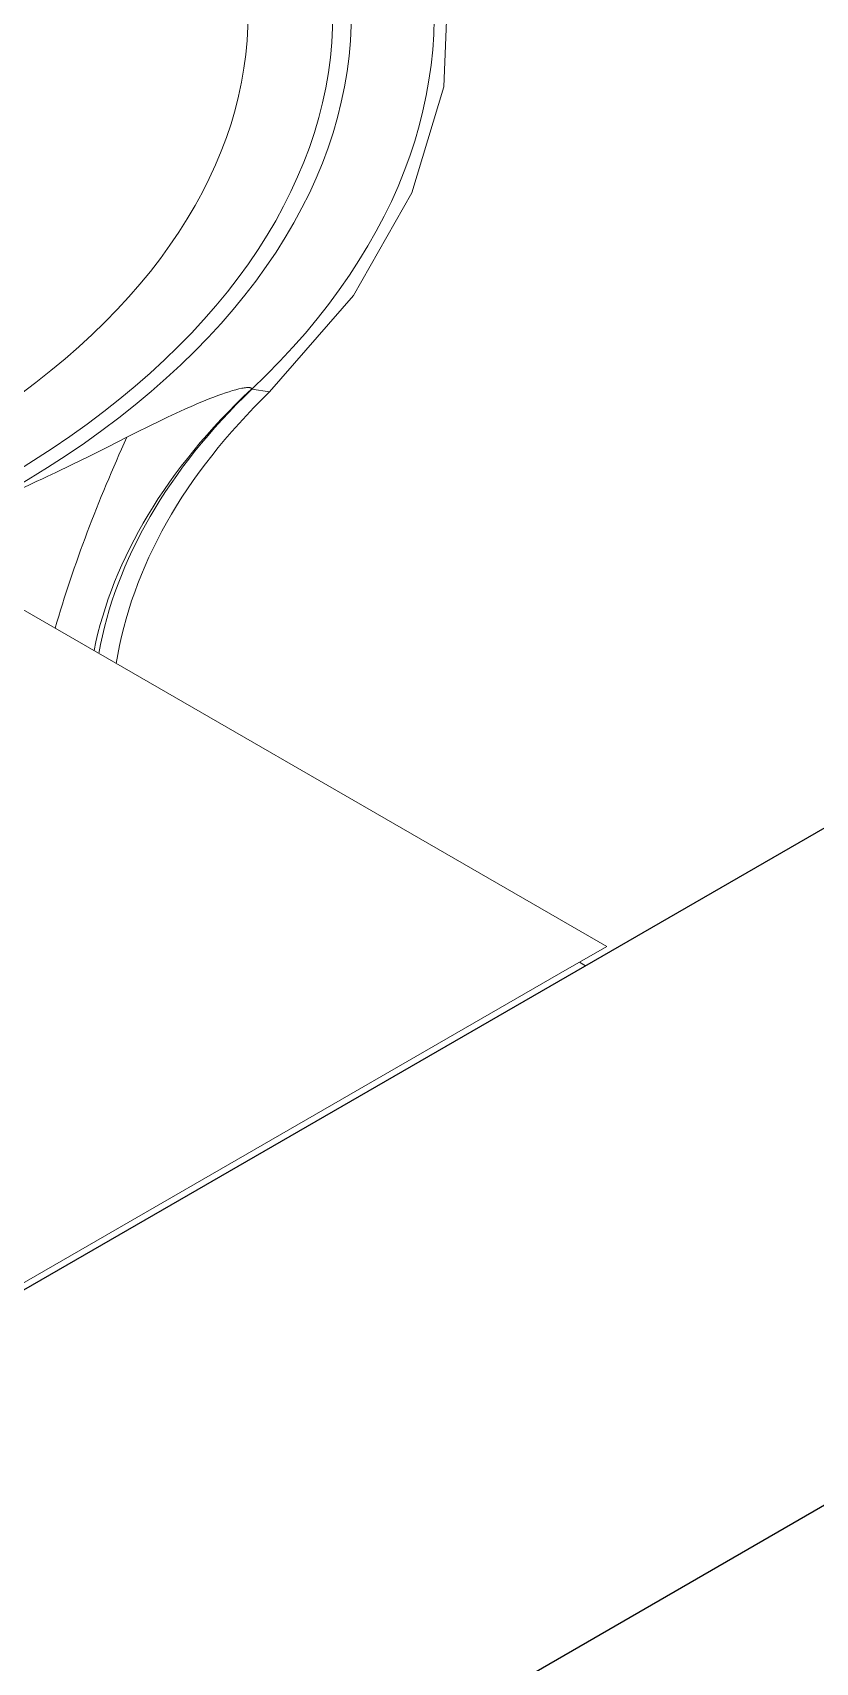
# Model space of a CAD drawing. Header units: millimetres. Extents: x 474.7 to 528.3, y 13.1 to 23.5.
# Drawn here: x 485.899 to 485.9272, y 15.9182 to 15.9772 of the extents above; entities that cross this region are included whole.
import ezdxf

# ---------------------------------------------------------------- set-up
doc = ezdxf.new("R2010")
doc.units = ezdxf.units.MM
doc.header["$LTSCALE"] = 2.5
doc.layers.add('I-ARQ', color=8, linetype='Continuous')

msp = doc.modelspace()

# ---------------------------------------------------------------- linework, layer by layer
at = {"layer": 'I-ARQ', "extrusion": (0, 0.816497, 0.57735)}
for p, q in [((486.444361, 16.246787, 8.930887), (485.481384, 15.690812, 9.717155)), ((486.465574, 16.234539, 8.948207), (485.502597, 15.678564, 9.734475))]:
    msp.add_line(p, q, dxfattribs=at)
at = {"layer": 'I-ARQ', "lineweight": 5}
for points, knots in [([(485.906884, 15.964281, 9.33041), (485.918068, 15.974914, 9.315373), (485.91474, 15.988624, 9.295984), (485.898925, 15.997072, 9.284037), (485.898925, 15.997072, 9.284037), (485.883109, 16.00552, 9.272089), (485.859178, 16.006372, 9.270884), (485.841683, 15.99911, 9.281155)], [0, 0, 0, 0, 0.5, 0.5, 0.5, 0.5, 1, 1, 1, 1]), ([(485.898075, 15.960583, 9.33564), (485.913667, 15.969585, 9.322909), (485.914679, 15.98399, 9.302538), (485.900399, 15.993691, 9.288819), (485.900399, 15.993691, 9.288819), (485.886119, 16.003392, 9.2751), (485.861335, 16.005139, 9.272629), (485.843431, 15.997706, 9.28314)], [0, 0, 0, 0, 0.5, 0.5, 0.5, 0.5, 1, 1, 1, 1]), ([(485.897604, 15.960855, 9.335255), (485.91288, 15.969675, 9.322783), (485.913946, 15.983772, 9.302846), (485.900059, 15.993326, 9.289334), (485.900059, 15.993326, 9.289334), (485.886174, 16.00288, 9.275823), (485.861943, 16.004722, 9.273218), (485.844246, 15.997568, 9.283335)], [0, 0, 0, 0, 0.5, 0.5, 0.5, 0.5, 1, 1, 1, 1]), ([(485.895441, 15.962104, 9.333489), (485.909594, 15.970276, 9.321933), (485.910582, 15.983338, 9.30346), (485.897716, 15.992191, 9.29094), (485.897716, 15.992191, 9.29094), (485.884849, 16.001044, 9.278421), (485.862398, 16.00275, 9.276007), (485.846001, 15.996122, 9.285381)], [0, 0, 0, 0, 0.5, 0.5, 0.5, 0.5, 1, 1, 1, 1]), ([(485.907521, 15.964182, 9.33055), (485.907521, 15.964182, 9.33055), (485.910548, 15.967668, 9.325621), (485.910548, 15.967668, 9.325621), (485.910548, 15.967668, 9.325621), (485.910548, 15.967668, 9.325621), (485.912658, 15.971373, 9.320382), (485.912658, 15.971373, 9.320382), (485.912658, 15.971373, 9.320382), (485.912658, 15.971373, 9.320382), (485.91381, 15.975217, 9.314945), (485.91381, 15.975217, 9.314945), (485.91381, 15.975217, 9.314945), (485.91381, 15.975217, 9.314945), (485.913975, 15.979118, 9.309427), (485.913975, 15.979118, 9.309427), (485.913975, 15.979118, 9.309427), (485.913975, 15.979118, 9.309427), (485.913153, 15.982995, 9.303945), (485.913153, 15.982995, 9.303945), (485.913153, 15.982995, 9.303945), (485.913153, 15.982995, 9.303945), (485.911359, 15.986762, 9.298618), (485.911359, 15.986762, 9.298618), (485.911359, 15.986762, 9.298618), (485.911359, 15.986762, 9.298618), (485.908633, 15.990339, 9.293558), (485.908633, 15.990339, 9.293558), (485.908633, 15.990339, 9.293558), (485.908633, 15.990339, 9.293558), (485.905034, 15.993651, 9.288876), (485.905034, 15.993651, 9.288876), (485.905034, 15.993651, 9.288876), (485.905034, 15.993651, 9.288876), (485.900637, 15.996624, 9.28467), (485.900637, 15.996624, 9.28467)], [0, 0, 0, 0, 0.111111, 0.111111, 0.111111, 0.111111, 0.222222, 0.222222, 0.222222, 0.222222, 0.333333, 0.333333, 0.333333, 0.333333, 0.444444, 0.444444, 0.444444, 0.444444, 0.555556, 0.555556, 0.555556, 0.555556, 0.666667, 0.666667, 0.666667, 0.666667, 0.777778, 0.777778, 0.777778, 0.777778, 0.888889, 0.888889, 0.888889, 0.888889, 1, 1, 1, 1]), ([(485.906864, 15.964284, 9.330407), (485.906864, 15.964284, 9.330407), (485.906864, 15.964296, 9.33039), (485.906864, 15.964296, 9.33039), (485.906864, 15.964296, 9.33039), (485.906864, 15.964296, 9.33039), (485.90686, 15.964307, 9.330373), (485.90686, 15.964307, 9.330373), (485.90686, 15.964307, 9.330373), (485.90686, 15.964307, 9.330373), (485.906851, 15.964317, 9.33036), (485.906851, 15.964317, 9.33036), (485.906851, 15.964317, 9.33036), (485.906851, 15.964317, 9.33036), (485.906839, 15.964325, 9.330349), (485.906839, 15.964325, 9.330349), (485.906839, 15.964325, 9.330349), (485.906839, 15.964325, 9.330349), (485.906822, 15.964331, 9.33034), (485.906822, 15.964331, 9.33034), (485.906822, 15.964331, 9.33034), (485.906822, 15.964331, 9.33034), (485.906802, 15.964335, 9.330334), (485.906802, 15.964335, 9.330334), (485.906802, 15.964335, 9.330334), (485.906802, 15.964335, 9.330334), (485.906776, 15.964338, 9.33033), (485.906776, 15.964338, 9.33033), (485.906776, 15.964338, 9.33033), (485.906776, 15.964338, 9.33033), (485.906751, 15.964339, 9.330328), (485.906751, 15.964339, 9.330328), (485.906751, 15.964339, 9.330328), (485.906751, 15.964339, 9.330328), (485.906718, 15.964338, 9.33033), (485.906718, 15.964338, 9.33033), (485.906718, 15.964338, 9.33033), (485.906718, 15.964338, 9.33033), (485.906684, 15.964336, 9.330333), (485.906684, 15.964336, 9.330333), (485.906684, 15.964336, 9.330333), (485.906684, 15.964336, 9.330333), (485.906645, 15.964331, 9.330339), (485.906645, 15.964331, 9.330339), (485.906645, 15.964331, 9.330339), (485.906645, 15.964331, 9.330339), (485.906605, 15.964326, 9.330347), (485.906605, 15.964326, 9.330347), (485.906605, 15.964326, 9.330347), (485.906605, 15.964326, 9.330347), (485.906559, 15.964318, 9.330358), (485.906559, 15.964318, 9.330358), (485.906559, 15.964318, 9.330358), (485.906559, 15.964318, 9.330358), (485.906514, 15.96431, 9.33037), (485.906514, 15.96431, 9.33037), (485.906514, 15.96431, 9.33037), (485.906514, 15.96431, 9.33037), (485.906413, 15.964287, 9.330402), (485.906413, 15.964287, 9.330402), (485.906413, 15.964287, 9.330402), (485.906413, 15.964287, 9.330402), (485.906302, 15.96426, 9.330441), (485.906302, 15.96426, 9.330441), (485.906302, 15.96426, 9.330441), (485.906302, 15.96426, 9.330441), (485.906182, 15.964226, 9.330488), (485.906182, 15.964226, 9.330488), (485.906182, 15.964226, 9.330488), (485.906182, 15.964226, 9.330488), (485.906057, 15.964188, 9.330542), (485.906057, 15.964188, 9.330542), (485.906057, 15.964188, 9.330542), (485.906057, 15.964188, 9.330542), (485.905926, 15.964146, 9.330602), (485.905926, 15.964146, 9.330602), (485.905926, 15.964146, 9.330602), (485.905926, 15.964146, 9.330602), (485.90579, 15.9641, 9.330667), (485.90579, 15.9641, 9.330667), (485.90579, 15.9641, 9.330667), (485.90579, 15.9641, 9.330667), (485.905651, 15.964049, 9.330738), (485.905651, 15.964049, 9.330738), (485.905651, 15.964049, 9.330738), (485.905651, 15.964049, 9.330738), (485.905509, 15.963996, 9.330814), (485.905509, 15.963996, 9.330814), (485.905509, 15.963996, 9.330814), (485.905509, 15.963996, 9.330814), (485.905363, 15.96394, 9.330893), (485.905363, 15.96394, 9.330893), (485.905363, 15.96394, 9.330893), (485.905363, 15.96394, 9.330893), (485.905216, 15.963882, 9.330976), (485.905216, 15.963882, 9.330976), (485.905216, 15.963882, 9.330976), (485.905216, 15.963882, 9.330976), (485.905066, 15.963821, 9.331062), (485.905066, 15.963821, 9.331062), (485.905066, 15.963821, 9.331062), (485.905066, 15.963821, 9.331062), (485.904916, 15.963757, 9.331151), (485.904916, 15.963757, 9.331151), (485.904916, 15.963757, 9.331151), (485.904916, 15.963757, 9.331151), (485.904765, 15.963692, 9.331243), (485.904765, 15.963692, 9.331243), (485.904765, 15.963692, 9.331243), (485.904765, 15.963692, 9.331243), (485.904458, 15.963557, 9.331435), (485.904458, 15.963557, 9.331435), (485.904458, 15.963557, 9.331435), (485.904458, 15.963557, 9.331435), (485.904148, 15.963414, 9.331637), (485.904148, 15.963414, 9.331637), (485.904148, 15.963414, 9.331637), (485.904148, 15.963414, 9.331637), (485.903835, 15.963267, 9.331845), (485.903835, 15.963267, 9.331845), (485.903835, 15.963267, 9.331845), (485.903835, 15.963267, 9.331845), (485.903517, 15.963114, 9.332061), (485.903517, 15.963114, 9.332061), (485.903517, 15.963114, 9.332061), (485.903517, 15.963114, 9.332061), (485.903195, 15.962957, 9.332284), (485.903195, 15.962957, 9.332284), (485.903195, 15.962957, 9.332284), (485.903195, 15.962957, 9.332284), (485.902703, 15.962711, 9.332631), (485.902703, 15.962711, 9.332631), (485.902703, 15.962711, 9.332631), (485.902703, 15.962711, 9.332631), (485.902367, 15.96254, 9.332872), (485.902367, 15.96254, 9.332872)], [0, 0, 0, 0, 0.029412, 0.029412, 0.029412, 0.029412, 0.058824, 0.058824, 0.058824, 0.058824, 0.088235, 0.088235, 0.088235, 0.088235, 0.117647, 0.117647, 0.117647, 0.117647, 0.147059, 0.147059, 0.147059, 0.147059, 0.176471, 0.176471, 0.176471, 0.176471, 0.205882, 0.205882, 0.205882, 0.205882, 0.235294, 0.235294, 0.235294, 0.235294, 0.264706, 0.264706, 0.264706, 0.264706, 0.294118, 0.294118, 0.294118, 0.294118, 0.323529, 0.323529, 0.323529, 0.323529, 0.352941, 0.352941, 0.352941, 0.352941, 0.382353, 0.382353, 0.382353, 0.382353, 0.411765, 0.411765, 0.411765, 0.411765, 0.441176, 0.441176, 0.441176, 0.441176, 0.470588, 0.470588, 0.470588, 0.470588, 0.5, 0.5, 0.5, 0.5, 0.529412, 0.529412, 0.529412, 0.529412, 0.558824, 0.558824, 0.558824, 0.558824, 0.588235, 0.588235, 0.588235, 0.588235, 0.617647, 0.617647, 0.617647, 0.617647, 0.647059, 0.647059, 0.647059, 0.647059, 0.676471, 0.676471, 0.676471, 0.676471, 0.705882, 0.705882, 0.705882, 0.705882, 0.735294, 0.735294, 0.735294, 0.735294, 0.764706, 0.764706, 0.764706, 0.764706, 0.794118, 0.794118, 0.794118, 0.794118, 0.823529, 0.823529, 0.823529, 0.823529, 0.852941, 0.852941, 0.852941, 0.852941, 0.882353, 0.882353, 0.882353, 0.882353, 0.911765, 0.911765, 0.911765, 0.911765, 0.941176, 0.941176, 0.941176, 0.941176, 0.970588, 0.970588, 0.970588, 0.970588, 1, 1, 1, 1]), ([(485.906884, 15.964281, 9.33041), (485.906884, 15.964281, 9.33041), (485.906875, 15.964277, 9.330417), (485.906875, 15.964277, 9.330417), (485.906875, 15.964277, 9.330417), (485.906875, 15.964277, 9.330417), (485.906871, 15.964276, 9.330418), (485.906871, 15.964276, 9.330418), (485.906871, 15.964276, 9.330418), (485.906871, 15.964276, 9.330418), (485.90687, 15.964276, 9.330418), (485.90687, 15.964276, 9.330418), (485.90687, 15.964276, 9.330418), (485.90687, 15.964276, 9.330418), (485.906868, 15.964276, 9.330417), (485.906868, 15.964276, 9.330417), (485.906868, 15.964276, 9.330417), (485.906868, 15.964276, 9.330417), (485.906867, 15.964277, 9.330417), (485.906867, 15.964277, 9.330417), (485.906867, 15.964277, 9.330417), (485.906867, 15.964277, 9.330417), (485.906865, 15.964278, 9.330415), (485.906865, 15.964278, 9.330415), (485.906865, 15.964278, 9.330415), (485.906865, 15.964278, 9.330415), (485.906864, 15.964281, 9.33041), (485.906864, 15.964281, 9.33041), (485.906864, 15.964281, 9.33041), (485.906864, 15.964281, 9.33041), (485.906864, 15.964284, 9.330407), (485.906864, 15.964284, 9.330407)], [0, 0, 0, 0, 0.125, 0.125, 0.125, 0.125, 0.25, 0.25, 0.25, 0.25, 0.375, 0.375, 0.375, 0.375, 0.5, 0.5, 0.5, 0.5, 0.625, 0.625, 0.625, 0.625, 0.75, 0.75, 0.75, 0.75, 0.875, 0.875, 0.875, 0.875, 1, 1, 1, 1]), ([(485.902367, 15.96254, 9.332872), (485.902367, 15.96254, 9.332872), (485.901669, 15.962188, 9.33337), (485.901669, 15.962188, 9.33337), (485.901669, 15.962188, 9.33337), (485.901669, 15.962188, 9.33337), (485.90099, 15.96185, 9.333849), (485.90099, 15.96185, 9.333849), (485.90099, 15.96185, 9.333849), (485.90099, 15.96185, 9.333849), (485.90036, 15.961541, 9.334285), (485.90036, 15.961541, 9.334285), (485.90036, 15.961541, 9.334285), (485.90036, 15.961541, 9.334285), (485.899802, 15.961272, 9.334666), (485.899802, 15.961272, 9.334666), (485.899802, 15.961272, 9.334666), (485.899802, 15.961272, 9.334666), (485.89948, 15.961118, 9.334884), (485.89948, 15.961118, 9.334884), (485.89948, 15.961118, 9.334884), (485.89948, 15.961118, 9.334884), (485.899318, 15.961042, 9.334992), (485.899318, 15.961042, 9.334992), (485.899318, 15.961042, 9.334992), (485.899318, 15.961042, 9.334992), (485.899092, 15.960936, 9.335142), (485.899092, 15.960936, 9.335142), (485.899092, 15.960936, 9.335142), (485.899092, 15.960936, 9.335142), (485.898866, 15.96083, 9.335291), (485.898866, 15.96083, 9.335291), (485.898866, 15.96083, 9.335291), (485.898866, 15.96083, 9.335291), (485.898646, 15.960723, 9.335442), (485.898646, 15.960723, 9.335442), (485.898646, 15.960723, 9.335442), (485.898646, 15.960723, 9.335442), (485.898426, 15.960616, 9.335594), (485.898426, 15.960616, 9.335594), (485.898426, 15.960616, 9.335594), (485.898426, 15.960616, 9.335594), (485.898208, 15.960506, 9.335749), (485.898208, 15.960506, 9.335749)], [0, 0, 0, 0, 0.090909, 0.090909, 0.090909, 0.090909, 0.181818, 0.181818, 0.181818, 0.181818, 0.272727, 0.272727, 0.272727, 0.272727, 0.363636, 0.363636, 0.363636, 0.363636, 0.454545, 0.454545, 0.454545, 0.454545, 0.545455, 0.545455, 0.545455, 0.545455, 0.636364, 0.636364, 0.636364, 0.636364, 0.727273, 0.727273, 0.727273, 0.727273, 0.818182, 0.818182, 0.818182, 0.818182, 0.909091, 0.909091, 0.909091, 0.909091, 1, 1, 1, 1]), ([(485.900362, 15.932709, 9.37506), (485.90036, 15.932708, 9.375061), (485.900361, 15.932709, 9.375061), (485.900361, 15.932709, 9.375061), (485.900361, 15.932709, 9.375061), (485.900361, 15.932709, 9.375061), (485.900361, 15.932709, 9.375061), (485.900361, 15.932709, 9.375061), (485.900361, 15.932709, 9.375061), (485.900361, 15.932709, 9.375061), (485.900361, 15.932709, 9.375061), (485.900361, 15.932709, 9.375061), (485.900361, 15.932709, 9.375061), (485.900361, 15.932709, 9.375061), (485.900361, 15.932709, 9.375061), (485.900361, 15.932709, 9.375061), (485.900361, 15.932709, 9.375061), (485.900361, 15.932709, 9.375061), (485.900361, 15.932709, 9.375061), (485.900361, 15.932709, 9.375061), (485.900361, 15.932709, 9.375061), (485.900361, 15.932709, 9.375061), (485.900361, 15.932709, 9.375061), (485.900361, 15.932709, 9.375061), (485.900361, 15.932709, 9.375061), (485.900361, 15.932709, 9.375061), (485.900362, 15.932709, 9.37506), (485.900362, 15.932709, 9.37506), (485.900362, 15.932709, 9.37506), (485.900362, 15.932709, 9.37506), (485.900362, 15.932709, 9.37506), (485.900362, 15.932709, 9.37506), (485.900362, 15.932709, 9.37506), (485.900362, 15.932709, 9.37506), (485.900362, 15.932709, 9.37506), (485.900362, 15.932709, 9.37506)], [0, 0, 0, 0, 0.111111, 0.111111, 0.111111, 0.111111, 0.222222, 0.222222, 0.222222, 0.222222, 0.333333, 0.333333, 0.333333, 0.333333, 0.444444, 0.444444, 0.444444, 0.444444, 0.555556, 0.555556, 0.555556, 0.555556, 0.666667, 0.666667, 0.666667, 0.666667, 0.777778, 0.777778, 0.777778, 0.777778, 0.888889, 0.888889, 0.888889, 0.888889, 1, 1, 1, 1])]:
    msp.add_open_spline(points, degree=3, knots=knots, dxfattribs=at)
for points in [[(485.906864, 15.964284, 9.330407), (485.9038, 15.961407, 9.334475), (485.901859, 15.95818, 9.339039), (485.901176, 15.954826, 9.343782)], [(485.906883, 15.964282, 9.330409), (485.90385, 15.961369, 9.334529), (485.90196, 15.958107, 9.339141), (485.901347, 15.954727, 9.343922)], [(485.907521, 15.964183, 9.33055), (485.904426, 15.961189, 9.334784), (485.902534, 15.957833, 9.33953), (485.901982, 15.954361, 9.34444)], [(485.906864, 15.964277, 9.330417), (485.906864, 15.964277, 9.330417), (485.906881, 15.964287, 9.330402), (485.906881, 15.964287, 9.330402)], [(485.906881, 15.964277, 9.330417), (485.906881, 15.964277, 9.330417), (485.906864, 15.964286, 9.330403), (485.906864, 15.964286, 9.330403)], [(485.906884, 15.964281, 9.33041), (485.906884, 15.964281, 9.33041), (485.907521, 15.964183, 9.33055), (485.907521, 15.964183, 9.33055)], [(485.902367, 15.96254, 9.332872), (485.90132, 15.960264, 9.336092), (485.900453, 15.95796, 9.33935), (485.89977, 15.955637, 9.342635)], [(485.895864, 15.957893, 9.339445), (485.895864, 15.957893, 9.339445), (485.919701, 15.94413, 9.358908), (485.919701, 15.94413, 9.358908)], [(485.917954, 15.943121, 9.360335), (485.917954, 15.943121, 9.360335), (485.919701, 15.94413, 9.358908), (485.919701, 15.94413, 9.358908)], [(485.905648, 15.935761, 9.370744), (485.905648, 15.935761, 9.370744), (485.918931, 15.94343, 9.359899), (485.918931, 15.94343, 9.359899)], [(485.918931, 15.94343, 9.359899), (485.918931, 15.94343, 9.359899), (485.91871, 15.943557, 9.359718), (485.91871, 15.943557, 9.359718)], [(485.891152, 15.927647, 9.382219), (485.891152, 15.927647, 9.382219), (485.917954, 15.943121, 9.360335), (485.917954, 15.943121, 9.360335)], [(485.916778, 15.942187, 9.361657), (485.916778, 15.942187, 9.361657), (485.910935, 15.938813, 9.366427), (485.910935, 15.938813, 9.366427)], [(485.892365, 15.928092, 9.381589), (485.892365, 15.928092, 9.381589), (485.905648, 15.935761, 9.370744), (485.905648, 15.935761, 9.370744)]]:
    msp.add_open_spline(points, degree=3, dxfattribs=at)

doc.saveas('drawing.dxf')
